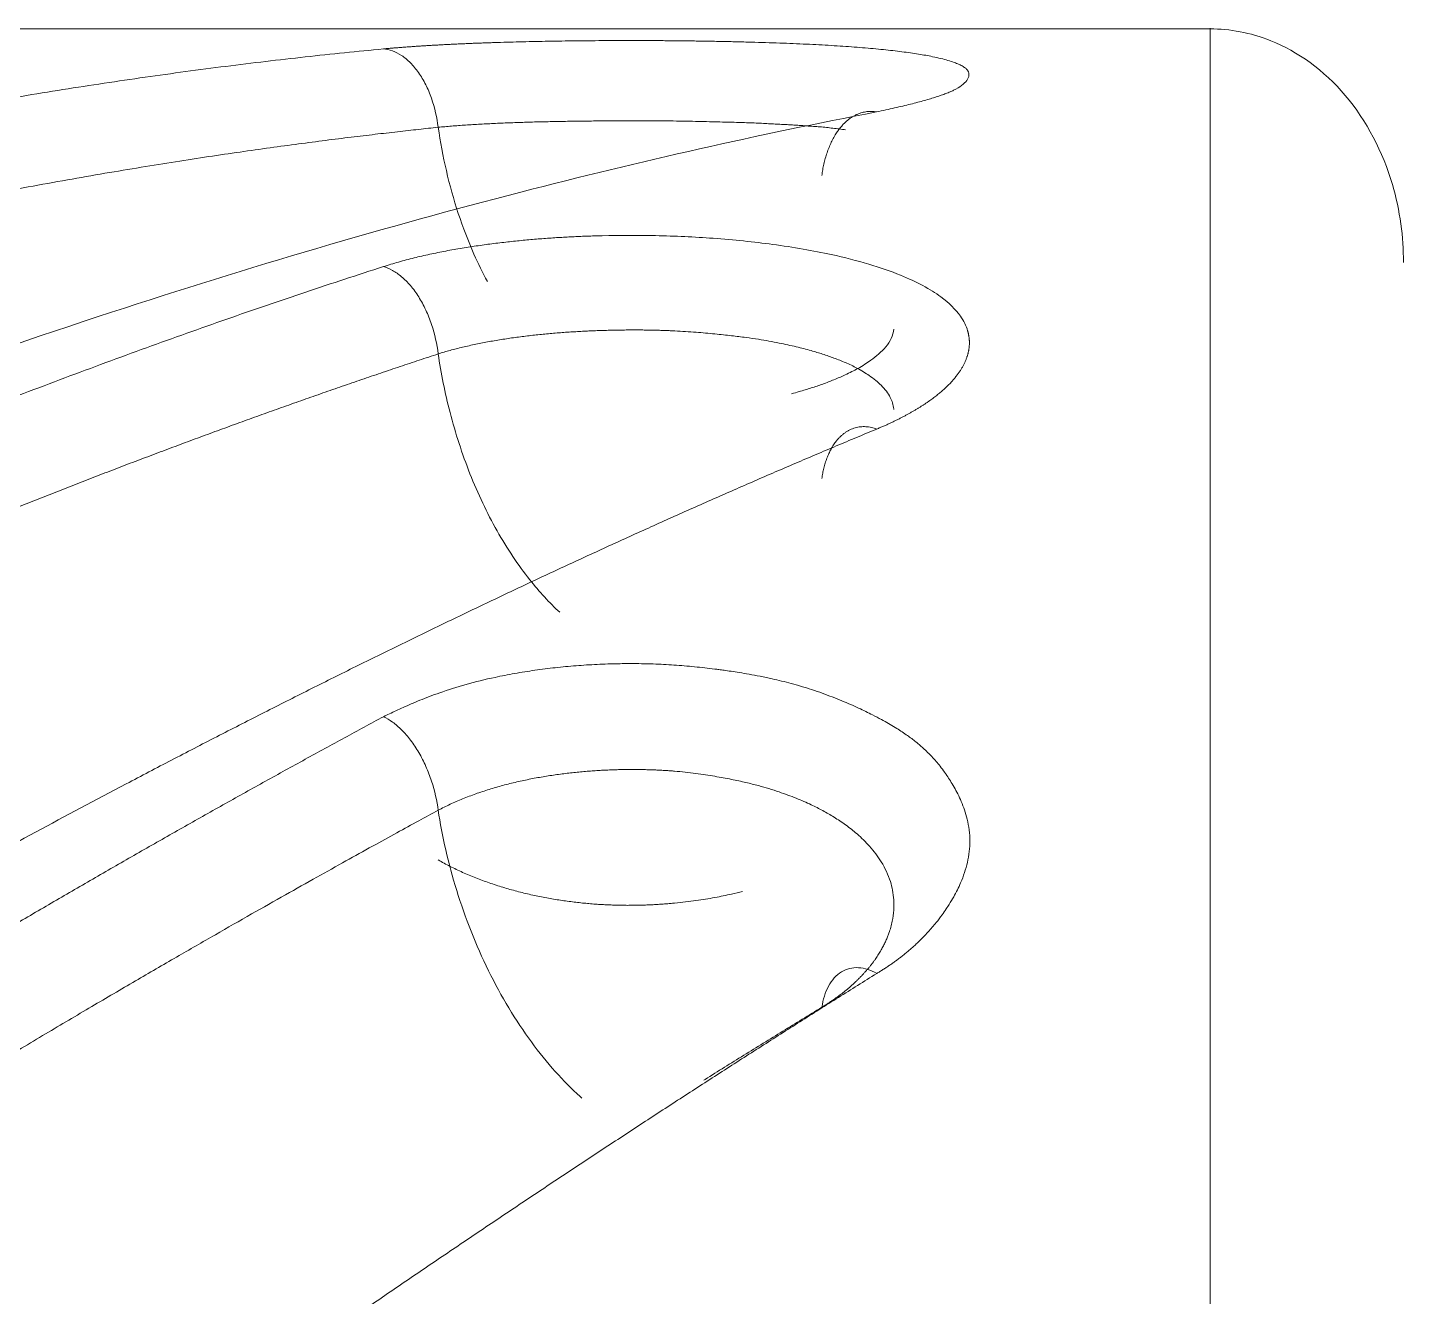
# Model space of a CAD drawing. Extents: x 6534 to 7663, y 0 to 827.
# Drawn here: x 6976.864 to 6980.731, y 654.906 to 658.473 of the extents above; entities that cross this region are included whole.
import ezdxf

# ---------------------------------------------------------------- set-up
doc = ezdxf.new("R2010")
doc.units = 0
doc.header["$LTSCALE"] = 30
doc.header["$MEASUREMENT"] = 0
doc.layers.add('1', color=7, linetype='CONTINUOUS')

msp = doc.modelspace()

# ---------------------------------------------------------------- linework, layer by layer
at = {"layer": '1', "color": 7, "linetype": 'Continuous', "lineweight": 18}
msp.add_line((6980.1879, 658.4692), (6975.1314, 658.4692), dxfattribs=at)
at = {"layer": '1', "color": 7, "linetype": 'Continuous', "lineweight": 13}
for points, weights in [([(6980.1879, 658.4692), (6980.1879, 658.4766), (6980.1879, 652.3404), (6980.1879, 642.647)], [1, 0.859501765611, 0.859501765611, 1]), ([(6979.0966, 658.0566), (6979.1128, 658.1786), (6979.173, 658.2488), (6979.2507, 658.2355)], [1.12817128832, 0.959255563912, 0.957299162021, 1.12230208265]), ([(6979.0966, 657.2049), (6979.1129, 657.3183), (6979.1731, 657.3729), (6979.2508, 657.344)], [1.12780330228, 0.959155306174, 0.957417003028, 1.12258839284])]:
    msp.add_rational_spline(points, weights, degree=3, dxfattribs=at)
at = {"layer": '1', "color": 7, "linetype": 'Continuous', "lineweight": 18}
for points, knots in [([(6980.7314, 657.8126), (6980.7314, 657.8829), (6980.7104, 658.0506), (6980.5822, 658.2996), (6980.3773, 658.4458), (6980.2427, 658.4688), (6980.1879, 658.4688)], [0, 0, 0, 0, 0.226705, 0.506675, 0.786645, 1, 1, 1, 1]), ([(6977.8642, 658.4126), (6977.8678, 658.4129), (6977.8749, 658.4135), (6977.8858, 658.4145), (6977.8968, 658.4154), (6977.908, 658.4163), (6977.9192, 658.4172), (6977.9306, 658.4181), (6977.9421, 658.4189), (6977.9538, 658.4197), (6977.9655, 658.4205), (6977.9774, 658.4213), (6977.9895, 658.422), (6978.0016, 658.4227), (6978.0139, 658.4234), (6978.0263, 658.4241), (6978.0388, 658.4248), (6978.0515, 658.4254), (6978.0643, 658.426), (6978.0772, 658.4266), (6978.0902, 658.4272), (6978.1034, 658.4277), (6978.1167, 658.4283), (6978.1301, 658.4288), (6978.1436, 658.4293), (6978.1573, 658.4298), (6978.1711, 658.4302), (6978.2034, 658.4313), (6978.2551, 658.4327), (6978.328, 658.4342), (6978.4028, 658.4353), (6978.4793, 658.4359), (6978.5449, 658.4361), (6978.5987, 658.436), (6978.6403, 658.4359), (6978.6818, 658.4355), (6978.7232, 658.4351), (6978.7646, 658.4345), (6978.8059, 658.4338), (6978.8472, 658.4329), (6978.9021, 658.4315), (6978.969, 658.4295), (6979.0448, 658.4264), (6979.1155, 658.4228), (6979.1701, 658.4192), (6979.2114, 658.416), (6979.2414, 658.4134), (6979.2698, 658.4107), (6979.2968, 658.4078), (6979.3222, 658.4047), (6979.346, 658.4015), (6979.3683, 658.3981), (6979.3891, 658.3946), (6979.4103, 658.3904), (6979.4313, 658.3857), (6979.4514, 658.3803), (6979.4685, 658.3748), (6979.4827, 658.3691), (6979.494, 658.3632), (6979.5023, 658.3571), (6979.5075, 658.3509), (6979.5101, 658.3446), (6979.5104, 658.338), (6979.5085, 658.3311), (6979.503, 658.3217), (6979.4916, 658.3102), (6979.4737, 658.2993), (6979.457, 658.2918), (6979.4455, 658.2871), (6979.4325, 658.2824), (6979.4181, 658.2776), (6979.4022, 658.2726), (6979.3849, 658.2676), (6979.3662, 658.2625), (6979.3459, 658.2573), (6979.3243, 658.252), (6979.3012, 658.2466), (6979.2767, 658.2411), (6979.2594, 658.2374), (6979.2507, 658.2356)], [0, 0, 0, 0, 0.005182, 0.010331, 0.015448, 0.020534, 0.025591, 0.030619, 0.035619, 0.040594, 0.045543, 0.050469, 0.055373, 0.060256, 0.065119, 0.069964, 0.074792, 0.079605, 0.084403, 0.089188, 0.093962, 0.098726, 0.103482, 0.10823, 0.112972, 0.117711, 0.122446, 0.127181, 0.150623, 0.173765, 0.196814, 0.219978, 0.243464, 0.25596, 0.268473, 0.281044, 0.293712, 0.306515, 0.319491, 0.332676, 0.346104, 0.373245, 0.400182, 0.427181, 0.454505, 0.468625, 0.482701, 0.496758, 0.51082, 0.524908, 0.539048, 0.553261, 0.567571, 0.582, 0.601025, 0.619785, 0.638318, 0.656663, 0.674863, 0.692958, 0.710993, 0.728543, 0.746471, 0.764803, 0.783563, 0.819395, 0.85207, 0.86311, 0.874343, 0.885784, 0.897445, 0.909338, 0.921476, 0.93387, 0.946528, 0.959462, 0.972679, 0.986189, 1, 1, 1, 1]), ([(6957.2102, 645.0143), (6957.227, 645.0345), (6957.2606, 645.0749), (6957.3111, 645.1355), (6957.3618, 645.1961), (6957.4126, 645.2567), (6957.4636, 645.3173), (6957.5148, 645.378), (6957.5662, 645.4386), (6957.6177, 645.4993), (6957.6694, 645.5599), (6957.7213, 645.6206), (6957.7733, 645.6813), (6957.8256, 645.742), (6957.8779, 645.8027), (6957.9305, 645.8634), (6957.9832, 645.9241), (6958.0361, 645.9848), (6958.0891, 646.0455), (6958.1424, 646.1062), (6958.1957, 646.1669), (6958.2493, 646.2276), (6958.303, 646.2883), (6958.3569, 646.349), (6958.411, 646.4097), (6958.4652, 646.4704), (6958.5196, 646.5311), (6958.5742, 646.5918), (6958.6289, 646.6524), (6958.6839, 646.7131), (6958.7389, 646.7738), (6958.7942, 646.8344), (6958.8496, 646.895), (6958.9052, 646.9557), (6958.9609, 647.0163), (6959.0169, 647.0768), (6959.0729, 647.1374), (6959.1292, 647.198), (6959.1856, 647.2585), (6959.2422, 647.319), (6959.299, 647.3795), (6959.3559, 647.44), (6959.413, 647.5004), (6959.4703, 647.5609), (6959.5278, 647.6213), (6959.5854, 647.6817), (6959.6432, 647.742), (6959.8796, 647.9881), (6960.3053, 648.4229), (6960.9329, 649.0418), (6961.5913, 649.668), (6962.24, 650.2619), (6962.881, 650.8276), (6963.5166, 651.369), (6964.1909, 651.922), (6964.8266, 652.4224), (6965.4421, 652.8887), (6966.0556, 653.3373), (6966.7636, 653.8338), (6967.4157, 654.2684), (6967.9692, 654.6215), (6968.3816, 654.8766), (6968.7613, 655.1045), (6969.1081, 655.3069), (6969.4222, 655.4853), (6969.7035, 655.6412), (6969.9521, 655.7759), (6970.2454, 655.9317), (6970.5899, 656.1098), (6970.9918, 656.3097), (6971.3799, 656.4956), (6971.7544, 656.668), (6972.1152, 656.8276), (6972.4623, 656.975), (6972.9195, 657.1615), (6973.4808, 657.3759), (6974.1392, 657.6041), (6974.7673, 657.7997), (6975.2172, 657.9242), (6975.5004, 657.9966), (6975.6274, 658.0281), (6975.7536, 658.0584), (6975.8787, 658.0875), (6976.003, 658.1155), (6976.1263, 658.1423), (6976.2487, 658.1679), (6976.3701, 658.1924), (6976.4906, 658.2158), (6976.6102, 658.238), (6976.7289, 658.2592), (6976.8466, 658.2793), (6976.9634, 658.2983), (6977.0792, 658.3162), (6977.1941, 658.333), (6977.3081, 658.3489), (6977.4212, 658.3637), (6977.5333, 658.3774), (6977.6445, 658.3902), (6977.7548, 658.402), (6977.8278, 658.409), (6977.8642, 658.4126)], [0, 0, 0, 0, 0.002611, 0.005228, 0.007851, 0.01048, 0.013114, 0.015754, 0.018399, 0.02105, 0.023707, 0.02637, 0.029038, 0.031712, 0.034392, 0.037077, 0.039768, 0.042465, 0.045168, 0.047876, 0.05059, 0.05331, 0.056035, 0.058766, 0.061503, 0.064246, 0.066994, 0.069748, 0.072508, 0.075274, 0.078045, 0.080822, 0.083605, 0.086393, 0.089188, 0.091988, 0.094793, 0.097605, 0.100422, 0.103245, 0.106074, 0.108909, 0.111749, 0.114595, 0.117447, 0.120304, 0.123168, 0.126037, 0.155424, 0.186086, 0.218025, 0.251243, 0.279842, 0.310155, 0.342184, 0.375928, 0.400422, 0.429321, 0.462624, 0.500332, 0.521247, 0.540629, 0.558475, 0.574787, 0.589565, 0.602808, 0.614516, 0.62469, 0.644313, 0.663326, 0.68173, 0.699523, 0.716706, 0.733279, 0.749242, 0.782364, 0.814238, 0.844865, 0.874245, 0.88057, 0.886861, 0.893119, 0.899343, 0.905533, 0.91169, 0.917812, 0.923901, 0.929957, 0.935978, 0.941966, 0.947921, 0.953841, 0.959728, 0.965582, 0.971402, 0.977189, 0.982942, 0.988661, 0.994347, 1, 1, 1, 1]), ([(6979.2507, 658.2355), (6978.9202, 658.1723), (6978.2098, 658.0118), (6977.063, 657.6744), (6975.7649, 657.202), (6974.304, 656.5659), (6972.6529, 655.7239), (6970.7992, 654.6321), (6968.8178, 653.2968), (6966.8535, 651.8018), (6965.0462, 650.2759), (6963.4382, 648.7938), (6962.0111, 647.3743), (6960.7382, 646.0181), (6959.6155, 644.7436), (6958.9211, 643.909), (6958.6001, 643.5121)], [0, 0, 0, 0, 0.050726, 0.108024, 0.171323, 0.241594, 0.319907, 0.408153, 0.505311, 0.600582, 0.686578, 0.76283, 0.831712, 0.894071, 0.950513, 1, 1, 1, 1]), ([(6960.3113, 645.0506), (6960.3306, 645.0717), (6960.3692, 645.114), (6960.4273, 645.1775), (6960.4856, 645.241), (6960.5442, 645.3047), (6960.6031, 645.3685), (6960.6622, 645.4324), (6960.7216, 645.4965), (6960.7812, 645.5606), (6960.8412, 645.6249), (6960.9014, 645.6893), (6960.9618, 645.7538), (6961.0226, 645.8184), (6961.0835, 645.8832), (6961.1448, 645.948), (6961.2063, 646.013), (6961.2681, 646.078), (6961.3302, 646.1432), (6961.3925, 646.2085), (6961.4551, 646.2739), (6961.5179, 646.3393), (6961.5811, 646.4049), (6961.6445, 646.4706), (6961.7081, 646.5363), (6961.772, 646.6022), (6961.8362, 646.6681), (6961.9007, 646.7342), (6961.9654, 646.8003), (6962.0304, 646.8665), (6962.0956, 646.9328), (6962.1611, 646.9991), (6962.2269, 647.0656), (6962.293, 647.1321), (6962.3593, 647.1987), (6962.4258, 647.2654), (6962.64, 647.4792), (6963.0114, 647.8454), (6963.5506, 648.365), (6964.1187, 648.8996), (6964.6621, 649.3979), (6965.1917, 649.8721), (6965.7184, 650.3335), (6966.3076, 650.8369), (6966.8242, 651.2658), (6967.3397, 651.684), (6967.89, 652.121), (6968.5324, 652.6144), (6969.3804, 653.2433), (6970.3187, 653.9064), (6971.2567, 654.5269), (6971.9819, 654.9828), (6972.5453, 655.3234), (6973.0831, 655.6357), (6973.6236, 655.9371), (6974.1684, 656.2276), (6974.719, 656.5069), (6975.2494, 656.7621), (6975.6367, 656.9384), (6975.8887, 657.049), (6976.0125, 657.1025), (6976.1353, 657.1548), (6976.2571, 657.2059), (6976.378, 657.2558), (6976.498, 657.3045), (6976.617, 657.352), (6976.7351, 657.3984), (6976.8523, 657.4437), (6976.9685, 657.4878), (6977.0837, 657.5307), (6977.198, 657.5726), (6977.3114, 657.6133), (6977.4238, 657.653), (6977.5353, 657.6915), (6977.6459, 657.729), (6977.7555, 657.7654), (6977.8281, 657.789), (6977.8643, 657.8007)], [0, 0, 0, 0, 0.003359, 0.00673, 0.010115, 0.013512, 0.016923, 0.020346, 0.023782, 0.027231, 0.030693, 0.034168, 0.037656, 0.041157, 0.044671, 0.048198, 0.051737, 0.05529, 0.058855, 0.062434, 0.066025, 0.069629, 0.073247, 0.076877, 0.08052, 0.084176, 0.087845, 0.091527, 0.095222, 0.09893, 0.102651, 0.106385, 0.110131, 0.113891, 0.117664, 0.121449, 0.125248, 0.154167, 0.184613, 0.216584, 0.250083, 0.276062, 0.305485, 0.338354, 0.374667, 0.391851, 0.424475, 0.466587, 0.499187, 0.566263, 0.623789, 0.656991, 0.688869, 0.719424, 0.748658, 0.781432, 0.813246, 0.844099, 0.873993, 0.881338, 0.888642, 0.895906, 0.903129, 0.910311, 0.917453, 0.924554, 0.931615, 0.938635, 0.945615, 0.952555, 0.959454, 0.966312, 0.97313, 0.979908, 0.986646, 0.993343, 1, 1, 1, 1]), ([(6979.299, 657.6244), (6979.2982, 657.6159), (6979.2934, 657.5994), (6979.2782, 657.5759), (6979.2583, 657.5556), (6979.2327, 657.5356), (6979.2015, 657.5157), (6979.1658, 657.4976), (6979.1321, 657.4829), (6979.1, 657.4706), (6979.0673, 657.4594), (6979.0378, 657.4505), (6979.0189, 657.4453), (6979.0118, 657.4434)], [0, 0, 0, 0, 0.137466, 0.259757, 0.366496, 0.458106, 0.579592, 0.680311, 0.758407, 0.828899, 0.895677, 0.961568, 1, 1, 1, 1]), ([(6979.2508, 657.344), (6979.254, 657.3453), (6979.2605, 657.348), (6979.27, 657.3522), (6979.2794, 657.3563), (6979.2885, 657.3605), (6979.2973, 657.3647), (6979.306, 657.3689), (6979.3145, 657.3731), (6979.3227, 657.3773), (6979.3307, 657.3815), (6979.3386, 657.3858), (6979.3462, 657.39), (6979.3536, 657.3942), (6979.3608, 657.3985), (6979.3678, 657.4027), (6979.3746, 657.407), (6979.3812, 657.4112), (6979.3876, 657.4154), (6979.3938, 657.4197), (6979.3998, 657.4239), (6979.4057, 657.4281), (6979.4113, 657.4323), (6979.4168, 657.4365), (6979.422, 657.4407), (6979.4271, 657.4448), (6979.432, 657.449), (6979.4368, 657.4531), (6979.4413, 657.4572), (6979.4457, 657.4613), (6979.4499, 657.4654), (6979.454, 657.4694), (6979.4579, 657.4734), (6979.4616, 657.4774), (6979.4652, 657.4814), (6979.4686, 657.4854), (6979.4718, 657.4893), (6979.4749, 657.4932), (6979.4779, 657.4971), (6979.4807, 657.501), (6979.4834, 657.5048), (6979.4859, 657.5086), (6979.4883, 657.5124), (6979.4905, 657.5161), (6979.4926, 657.5198), (6979.4946, 657.5235), (6979.4965, 657.5271), (6979.4982, 657.5307), (6979.4999, 657.5343), (6979.5014, 657.5379), (6979.5027, 657.5414), (6979.504, 657.5449), (6979.5052, 657.5483), (6979.5062, 657.5517), (6979.5072, 657.5551), (6979.508, 657.5584), (6979.5087, 657.5618), (6979.5094, 657.565), (6979.5099, 657.5683), (6979.5103, 657.5705), (6979.5104, 657.5717), (6979.5104, 657.5718)], [0, 0, 0, 0, 0.019994, 0.03992, 0.059776, 0.07956, 0.09927, 0.118903, 0.138459, 0.157934, 0.177326, 0.196635, 0.215858, 0.234993, 0.254039, 0.272994, 0.291857, 0.310627, 0.329302, 0.347881, 0.366363, 0.384746, 0.403029, 0.421211, 0.43929, 0.457265, 0.475135, 0.492898, 0.510554, 0.528102, 0.54554, 0.562867, 0.580081, 0.597183, 0.61417, 0.631042, 0.647797, 0.664434, 0.680952, 0.697349, 0.713626, 0.72978, 0.74581, 0.761716, 0.777498, 0.793152, 0.80868, 0.82408, 0.839352, 0.854494, 0.869506, 0.884387, 0.899137, 0.913754, 0.928239, 0.942591, 0.956808, 0.970892, 0.98484, 0.998653, 1, 1, 1, 1]), ([(6979.2508, 657.344), (6979.2319, 657.3361), (6979.1941, 657.3204), (6979.1373, 657.2965), (6979.0803, 657.2724), (6979.0231, 657.248), (6978.9656, 657.2233), (6978.9079, 657.1983), (6978.85, 657.173), (6978.7919, 657.1474), (6978.7336, 657.1216), (6978.6751, 657.0955), (6978.6163, 657.0691), (6978.5573, 657.0423), (6978.4982, 657.0154), (6978.4388, 656.9881), (6978.3791, 656.9605), (6978.3193, 656.9326), (6978.2592, 656.9045), (6978.199, 656.876), (6978.1385, 656.8473), (6978.0778, 656.8182), (6978.0169, 656.7889), (6977.9557, 656.7593), (6977.8944, 656.7293), (6977.8328, 656.6991), (6977.771, 656.6686), (6977.709, 656.6378), (6977.6468, 656.6066), (6977.5844, 656.5752), (6977.5217, 656.5435), (6977.4589, 656.5114), (6977.3958, 656.4791), (6977.3325, 656.4464), (6977.269, 656.4135), (6977.2053, 656.3802), (6976.9931, 656.2688), (6976.6253, 656.0707), (6976.0932, 655.7715), (6975.5401, 655.4471), (6974.9925, 655.1127), (6974.4492, 654.7687), (6973.9092, 654.4152), (6973.3441, 654.0331), (6972.6135, 653.5227), (6971.6729, 652.837), (6970.7358, 652.1153), (6969.9097, 651.4532), (6969.322, 650.9688), (6968.7653, 650.4982), (6968.3024, 650.099), (6967.8646, 649.7146), (6967.4592, 649.3525), (6967.0752, 649.0041), (6966.7128, 648.6704), (6966.3718, 648.3522), (6965.9523, 647.9555), (6965.4565, 647.4784), (6964.8873, 646.9182), (6964.3461, 646.3742), (6963.9493, 645.9672), (6963.687, 645.6949), (6963.5502, 645.552), (6963.4145, 645.4096), (6963.28, 645.2677), (6963.1466, 645.1263), (6963.0145, 644.9855), (6962.8835, 644.8452), (6962.7537, 644.7054), (6962.625, 644.5663), (6962.4976, 644.4277), (6962.3713, 644.2898), (6962.2462, 644.1524), (6962.1223, 644.0158), (6961.9996, 643.8797), (6961.878, 643.7443), (6961.7577, 643.6096), (6961.6779, 643.5199), (6961.6382, 643.4752)], [0, 0, 0, 0, 0.003456, 0.006921, 0.010395, 0.013877, 0.017368, 0.020868, 0.024377, 0.027894, 0.03142, 0.034954, 0.038498, 0.04205, 0.045611, 0.04918, 0.052758, 0.056345, 0.059941, 0.063545, 0.067158, 0.07078, 0.074411, 0.078051, 0.081699, 0.085356, 0.089021, 0.092696, 0.096379, 0.100071, 0.103772, 0.107481, 0.1112, 0.114927, 0.118663, 0.122407, 0.126161, 0.156024, 0.186882, 0.218738, 0.251591, 0.280909, 0.311503, 0.343374, 0.376523, 0.434644, 0.501141, 0.532991, 0.572284, 0.598957, 0.625631, 0.64932, 0.671835, 0.693176, 0.713343, 0.732337, 0.750157, 0.783545, 0.815462, 0.84591, 0.874888, 0.882707, 0.890469, 0.898173, 0.90582, 0.913409, 0.920941, 0.928415, 0.935832, 0.943192, 0.950493, 0.957738, 0.964925, 0.972055, 0.979127, 0.986142, 0.9931, 1, 1, 1, 1]), ([(6979.2509, 655.8138), (6979.2538, 655.8155), (6979.2597, 655.8191), (6979.2686, 655.8246), (6979.2774, 655.8303), (6979.2864, 655.8362), (6979.2953, 655.8424), (6979.3043, 655.8488), (6979.3133, 655.8555), (6979.3223, 655.8624), (6979.3313, 655.8695), (6979.3402, 655.8769), (6979.349, 655.8846), (6979.3578, 655.8925), (6979.374, 655.9076), (6979.3948, 655.9289), (6979.417, 655.9549), (6979.4335, 655.9765), (6979.4453, 655.9936), (6979.4562, 656.0106), (6979.471, 656.0349), (6979.4905, 656.0743), (6979.5046, 656.1168), (6979.5115, 656.1562), (6979.5132, 656.1866), (6979.5113, 656.2171), (6979.5059, 656.2461), (6979.4981, 656.2728), (6979.4891, 656.2964), (6979.4792, 656.3179), (6979.4688, 656.3372), (6979.4584, 656.3545), (6979.4494, 656.3681), (6979.4399, 656.3819), (6979.4266, 656.3997), (6979.4069, 656.4226), (6979.3831, 656.4461), (6979.359, 656.4666), (6979.3328, 656.486), (6979.3018, 656.5063), (6979.2699, 656.5246), (6979.2352, 656.5427), (6979.1986, 656.5605), (6979.1518, 656.581), (6979.1074, 656.5982), (6979.0688, 656.6115), (6979.0396, 656.6206), (6979.0114, 656.6286), (6978.9842, 656.6356), (6978.9549, 656.6424), (6978.9244, 656.6488), (6978.8934, 656.6546), (6978.8661, 656.6592), (6978.8428, 656.6628), (6978.8235, 656.6656), (6978.8083, 656.6677), (6978.7901, 656.67), (6978.7675, 656.6728), (6978.7388, 656.6758), (6978.71, 656.6784), (6978.681, 656.6806), (6978.6519, 656.6823), (6978.6282, 656.6835), (6978.6051, 656.6842), (6978.5779, 656.6847), (6978.5397, 656.6847), (6978.5004, 656.6839), (6978.4552, 656.6821), (6978.4056, 656.679), (6978.3472, 656.6735), (6978.2896, 656.6662), (6978.2331, 656.6571), (6978.1677, 656.6443), (6978.0962, 656.6268), (6978.036, 656.6077), (6977.9939, 656.5922), (6977.9671, 656.5817), (6977.9427, 656.5715), (6977.9204, 656.5617), (6977.9001, 656.5525), (6977.8818, 656.5438), (6977.8704, 656.5382), (6977.8649, 656.5355)], [0, 0, 0, 0, 0.004185, 0.008495, 0.012931, 0.017495, 0.022186, 0.027004, 0.031951, 0.037027, 0.042232, 0.047567, 0.053031, 0.058625, 0.064349, 0.085121, 0.102864, 0.117507, 0.129001, 0.137309, 0.151569, 0.177579, 0.215534, 0.235371, 0.255473, 0.275808, 0.296337, 0.313906, 0.330137, 0.345039, 0.358623, 0.370903, 0.381893, 0.387818, 0.400762, 0.420641, 0.438879, 0.454611, 0.469172, 0.486244, 0.505986, 0.517958, 0.536187, 0.556651, 0.579279, 0.591001, 0.60202, 0.612349, 0.622002, 0.630988, 0.642668, 0.652931, 0.661805, 0.669309, 0.675461, 0.680272, 0.683752, 0.692687, 0.701592, 0.710471, 0.719328, 0.728167, 0.736991, 0.740906, 0.74909, 0.761541, 0.775295, 0.784589, 0.802509, 0.820516, 0.838638, 0.856903, 0.875334, 0.903994, 0.932001, 0.943767, 0.954869, 0.965297, 0.975035, 0.984072, 0.992397, 1, 1, 1, 1]), ([(6978.8733, 656.0445), (6978.8633, 656.0418), (6978.838, 656.0355), (6978.7947, 656.0264), (6978.7414, 656.0178), (6978.699, 656.0129), (6978.6702, 656.0103), (6978.6572, 656.0092), (6978.6437, 656.0083), (6978.6299, 656.0074), (6978.6156, 656.0066), (6978.6009, 656.006), (6978.5857, 656.0056), (6978.5702, 656.0053), (6978.5543, 656.0051), (6978.538, 656.0052), (6978.5213, 656.0055), (6978.5043, 656.0061), (6978.4869, 656.0068), (6978.4692, 656.0079), (6978.4511, 656.0092), (6978.4328, 656.0108), (6978.4142, 656.0126), (6978.3954, 656.0148), (6978.3764, 656.0174), (6978.3571, 656.0202), (6978.3377, 656.0234), (6978.3182, 656.0269), (6978.2985, 656.0308), (6978.2788, 656.0351), (6978.2591, 656.0397), (6978.2394, 656.0447), (6978.2198, 656.05), (6978.2002, 656.0558), (6978.1808, 656.0619), (6978.1615, 656.0684), (6978.1424, 656.0752), (6978.1236, 656.0824), (6978.1051, 656.09), (6978.0869, 656.0979), (6978.0691, 656.1061), (6978.0517, 656.1147), (6978.0347, 656.1235), (6978.0238, 656.1296), (6978.0184, 656.1327)], [0, 0, 0, 0, 0.036101, 0.089603, 0.148586, 0.21312, 0.226509, 0.240296, 0.254482, 0.269068, 0.284056, 0.299445, 0.315237, 0.331432, 0.348032, 0.365036, 0.382445, 0.400261, 0.418483, 0.437111, 0.456145, 0.475587, 0.495435, 0.51569, 0.536351, 0.557416, 0.578883, 0.60075, 0.623012, 0.645668, 0.668715, 0.692148, 0.715959, 0.74014, 0.764683, 0.789581, 0.814824, 0.840401, 0.866295, 0.892491, 0.918976, 0.945734, 0.97275, 1, 1, 1, 1]), ([(6979.0966, 655.7185), (6979.0997, 655.7204), (6979.1059, 655.7242), (6979.1148, 655.73), (6979.1236, 655.7358), (6979.1321, 655.7417), (6979.1404, 655.7477), (6979.1485, 655.7537), (6979.1564, 655.7598), (6979.164, 655.7659), (6979.1714, 655.772), (6979.1785, 655.7782), (6979.1854, 655.7844), (6979.1921, 655.7906), (6979.1985, 655.7969), (6979.2048, 655.8031), (6979.2107, 655.8094), (6979.2165, 655.8156), (6979.222, 655.8218), (6979.2273, 655.828), (6979.2323, 655.8342), (6979.2372, 655.8404), (6979.2418, 655.8466), (6979.2462, 655.8527), (6979.2504, 655.8587), (6979.2543, 655.8648), (6979.2581, 655.8707), (6979.2617, 655.8767), (6979.265, 655.8825), (6979.2682, 655.8883), (6979.2712, 655.8941), (6979.274, 655.8998), (6979.2766, 655.9054), (6979.279, 655.9109), (6979.2813, 655.9164), (6979.2834, 655.9217), (6979.2887, 655.9363), (6979.2953, 655.9596), (6979.2994, 655.9898), (6979.2995, 656.0089), (6979.299, 656.0176)], [0, 0, 0, 0, 0.022102, 0.044185, 0.066238, 0.088253, 0.110221, 0.132134, 0.153985, 0.175765, 0.197467, 0.219084, 0.240605, 0.262023, 0.283326, 0.304507, 0.325559, 0.346472, 0.367239, 0.387853, 0.408309, 0.428597, 0.44871, 0.468641, 0.488382, 0.507926, 0.527268, 0.546399, 0.565316, 0.584012, 0.602481, 0.62072, 0.638723, 0.656485, 0.674002, 0.691268, 0.708279, 0.814838, 0.915517, 1, 1, 1, 1]), ([(6979.2509, 655.8138), (6979.233, 655.8026), (6979.1972, 655.7802), (6979.1434, 655.7464), (6979.0894, 655.7123), (6979.0351, 655.6779), (6978.9807, 655.6433), (6978.926, 655.6084), (6978.8711, 655.5732), (6978.816, 655.5378), (6978.7607, 655.5021), (6978.7052, 655.4661), (6978.6495, 655.4299), (6978.5935, 655.3934), (6978.5373, 655.3566), (6978.481, 655.3195), (6978.4244, 655.2822), (6978.3676, 655.2446), (6978.3105, 655.2067), (6978.2533, 655.1685), (6978.1959, 655.1301), (6978.1382, 655.0913), (6978.0803, 655.0523), (6978.0222, 655.013), (6977.9639, 654.9735), (6977.9054, 654.9336), (6977.8467, 654.8935), (6977.7877, 654.8531), (6977.7286, 654.8124), (6977.6692, 654.7714), (6977.6096, 654.7301), (6977.5498, 654.6886), (6977.4898, 654.6468), (6977.4296, 654.6046), (6977.3691, 654.5622), (6977.3085, 654.5195), (6977.2476, 654.4765), (6977.1865, 654.4332), (6977.1252, 654.3897), (6977.0637, 654.3458), (6977.002, 654.3016), (6976.94, 654.2572), (6976.8779, 654.2125), (6976.8155, 654.1674), (6976.7529, 654.1221), (6976.6901, 654.0765), (6976.6271, 654.0306), (6976.5639, 653.9843), (6976.5005, 653.9378), (6976.4368, 653.891), (6976.373, 653.8439), (6976.3089, 653.7965), (6976.2446, 653.7488), (6976.1801, 653.7008), (6976.1154, 653.6525), (6976.0504, 653.6039), (6975.9853, 653.555), (6975.9199, 653.5058), (6975.8544, 653.4563), (6975.5452, 653.2222), (6974.9703, 652.779), (6974.1052, 652.0892), (6973.1756, 651.3225), (6972.397, 650.6584), (6971.7823, 650.1223), (6971.3433, 649.7342), (6970.8731, 649.3126), (6970.4295, 648.9087), (6969.9399, 648.4577), (6969.332, 647.8894), (6968.7005, 647.2862), (6968.1395, 646.7407), (6967.7425, 646.3503), (6967.3781, 645.9881), (6967.0462, 645.6552), (6966.7851, 645.3911), (6966.5846, 645.1869), (6966.4343, 645.0333), (6966.2863, 644.8813), (6966.1404, 644.731), (6965.9966, 644.5822), (6965.855, 644.4352), (6965.7156, 644.2899), (6965.5783, 644.1463), (6965.4432, 644.0044), (6965.3102, 643.8643), (6965.1794, 643.726), (6965.0507, 643.5895), (6964.9657, 643.499), (6964.9235, 643.454)], [0, 0, 0, 0, 0.004024, 0.008059, 0.012106, 0.016163, 0.020232, 0.024312, 0.028402, 0.032504, 0.036618, 0.040742, 0.044877, 0.049024, 0.053182, 0.057351, 0.061531, 0.065722, 0.069924, 0.074138, 0.078363, 0.082599, 0.086846, 0.091104, 0.095374, 0.099654, 0.103946, 0.108249, 0.112564, 0.116889, 0.121226, 0.125574, 0.129933, 0.134303, 0.138685, 0.143077, 0.147481, 0.151896, 0.156323, 0.160761, 0.165209, 0.16967, 0.174141, 0.178624, 0.183117, 0.187623, 0.192139, 0.196667, 0.201205, 0.205756, 0.210317, 0.21489, 0.219474, 0.224069, 0.228675, 0.233293, 0.237922, 0.242562, 0.247214, 0.251877, 0.308307, 0.368772, 0.433275, 0.501819, 0.52984, 0.559946, 0.592134, 0.626407, 0.650945, 0.692439, 0.750889, 0.78021, 0.807321, 0.832223, 0.854915, 0.875398, 0.885836, 0.896131, 0.906285, 0.916296, 0.926165, 0.935892, 0.945477, 0.95492, 0.96422, 0.973378, 0.982394, 0.991268, 1, 1, 1, 1]), ([(6978.7652, 655.5139), (6978.7663, 655.5146), (6978.8037, 655.538), (6978.8776, 655.584), (6978.987, 655.6516), (6979.0599, 655.6962), (6979.0965, 655.7186)], [0, 0, 0, 0, 0.009428, 0.337605, 0.667793, 1, 1, 1, 1])]:
    msp.add_open_spline(points, degree=3, knots=knots, dxfattribs=at)
at = {"layer": '1', "color": 7, "linetype": 'Continuous', "lineweight": 13}
for points, knots in [([(6978.0182, 658.1923), (6978.0148, 658.2194), (6978.0086, 658.2474), (6977.9947, 658.2871), (6977.9893, 658.2999), (6977.9772, 658.3241), (6977.9705, 658.3355), (6977.9561, 658.3562), (6977.9484, 658.3655), (6977.9322, 658.3816), (6977.9238, 658.3885), (6977.9068, 658.3997), (6977.8981, 658.404), (6977.881, 658.4101), (6977.8725, 658.4119), (6977.8642, 658.4126)], [0, 0, 0, 0, 0.25, 0.25, 0.375, 0.375, 0.5, 0.5, 0.625, 0.625, 0.75, 0.75, 0.875, 0.875, 1, 1, 1, 1]), ([(6978.0182, 658.1923), (6977.9999, 658.1903), (6977.9619, 658.1863), (6977.9028, 658.1797), (6977.8395, 658.1724), (6977.7721, 658.1643), (6977.7005, 658.1553), (6977.6246, 658.1454), (6977.5446, 658.1346), (6977.4603, 658.1226), (6977.3718, 658.1096), (6977.279, 658.0953), (6977.1819, 658.0797), (6977.0804, 658.0628), (6976.9747, 658.0444), (6976.8646, 658.0245), (6976.7501, 658.003), (6976.6312, 657.9797), (6976.5079, 657.9547), (6976.3801, 657.9277), (6976.2479, 657.8987), (6976.1112, 657.8676), (6975.9701, 657.8342), (6975.8243, 657.7986), (6975.6741, 657.7605), (6975.2651, 657.6531), (6974.6585, 657.4751), (6973.916, 657.2232), (6973.3654, 657.018), (6972.8004, 656.7943), (6972.1594, 656.5223), (6971.38, 656.162), (6970.6129, 655.7794), (6969.8589, 655.3767), (6969.1186, 654.956), (6968.3928, 654.5194), (6967.4729, 653.9365), (6966.3537, 653.1765), (6965.3768, 652.4541), (6964.7052, 651.9327), (6964.2975, 651.6096), (6963.7729, 651.1824), (6963.1323, 650.6429), (6962.419, 650.0179), (6961.6948, 649.3561), (6961.0198, 648.7142), (6960.4118, 648.1149), (6959.9916, 647.687), (6959.7353, 647.4211), (6959.6206, 647.3013), (6959.506, 647.1809), (6959.3917, 647.0599), (6959.2775, 646.9382), (6959.1634, 646.816), (6959.0496, 646.6931), (6958.9359, 646.5696), (6958.8224, 646.4455), (6958.7091, 646.3208), (6958.596, 646.1954), (6958.4831, 646.0694), (6958.3704, 645.9428), (6958.2578, 645.8156), (6958.1455, 645.6878), (6958.0334, 645.5593), (6957.9215, 645.4302), (6957.8097, 645.3005), (6957.6982, 645.1702), (6957.587, 645.0392), (6957.4759, 644.9077), (6957.4021, 644.8195), (6957.3651, 644.7754)], [0, 0, 0, 0, 0.002842, 0.005894, 0.009156, 0.012628, 0.01631, 0.020202, 0.024303, 0.028613, 0.033133, 0.037862, 0.0428, 0.047948, 0.053304, 0.05887, 0.064644, 0.070628, 0.07682, 0.083221, 0.08983, 0.096648, 0.103675, 0.11091, 0.118354, 0.126006, 0.171549, 0.207585, 0.234131, 0.251196, 0.288995, 0.326046, 0.362357, 0.397935, 0.432783, 0.466906, 0.500307, 0.562445, 0.624695, 0.638414, 0.657717, 0.682618, 0.713133, 0.749289, 0.78508, 0.817854, 0.847598, 0.874301, 0.87999, 0.88568, 0.891373, 0.897068, 0.902766, 0.908465, 0.914166, 0.91987, 0.925576, 0.931285, 0.936996, 0.942709, 0.948426, 0.954144, 0.959866, 0.96559, 0.971318, 0.977048, 0.982781, 0.988517, 0.994257, 1, 1, 1, 1]), ([(6979.1632, 658.1852), (6979.1576, 658.1859), (6979.146, 658.1875), (6979.1281, 658.1897), (6979.1098, 658.1918), (6979.0916, 658.1936), (6979.0728, 658.195), (6979.0555, 658.196), (6979.0396, 658.1972), (6979.0255, 658.1981), (6979.0107, 658.199), (6978.9951, 658.1999), (6978.9786, 658.2008), (6978.9609, 658.2017), (6978.9422, 658.2027), (6978.9221, 658.2038), (6978.8938, 658.205), (6978.8547, 658.2061), (6978.8016, 658.2075), (6978.7394, 658.209), (6978.6891, 658.21), (6978.6548, 658.2103), (6978.6395, 658.2104), (6978.6237, 658.2105), (6978.6073, 658.2105), (6978.5905, 658.2105), (6978.5731, 658.2105), (6978.5553, 658.2105), (6978.537, 658.2105), (6978.5182, 658.2104), (6978.499, 658.2103), (6978.4793, 658.2102), (6978.4593, 658.21), (6978.4389, 658.2098), (6978.4182, 658.2096), (6978.3971, 658.2093), (6978.3758, 658.209), (6978.3543, 658.2086), (6978.3325, 658.2082), (6978.3107, 658.2077), (6978.2887, 658.2072), (6978.2667, 658.2065), (6978.2447, 658.2058), (6978.2227, 658.205), (6978.2009, 658.2042), (6978.1792, 658.2032), (6978.1577, 658.2022), (6978.1365, 658.2011), (6978.1157, 658.1998), (6978.0952, 658.1985), (6978.0752, 658.1971), (6978.0557, 658.1956), (6978.0366, 658.194), (6978.0245, 658.1929), (6978.0185, 658.1923)], [0, 0, 0, 0, 0.024191, 0.048261, 0.070828, 0.092339, 0.1133, 0.134646, 0.148944, 0.163431, 0.178224, 0.19346, 0.209242, 0.225648, 0.242741, 0.26057, 0.279169, 0.316439, 0.359055, 0.407171, 0.460884, 0.471793, 0.483045, 0.494641, 0.506582, 0.518868, 0.531499, 0.544477, 0.557802, 0.571474, 0.585495, 0.599863, 0.614581, 0.629647, 0.645063, 0.660827, 0.676939, 0.693399, 0.710202, 0.727348, 0.744833, 0.762655, 0.780809, 0.79929, 0.81809, 0.837202, 0.856617, 0.876327, 0.89632, 0.916579, 0.937091, 0.957843, 0.978819, 1, 1, 1, 1]), ([(6978.0185, 658.1923), (6978.0243, 658.1518), (6978.0319, 658.111), (6978.0507, 658.0299), (6978.0619, 657.9896), (6978.0878, 657.9108), (6978.1025, 657.8724), (6978.1306, 657.8091), (6978.1432, 657.7835), (6978.1565, 657.7589)], [0, 0, 0, 0, 0.268989, 0.268989, 0.537978, 0.537978, 0.806966, 0.806966, 1, 1, 1, 1]), ([(6979.5104, 657.5718), (6979.5105, 657.5727), (6979.5108, 657.5747), (6979.511, 657.5778), (6979.5112, 657.5808), (6979.5113, 657.5839), (6979.5114, 657.5869), (6979.5113, 657.5899), (6979.5112, 657.5928), (6979.511, 657.5958), (6979.5107, 657.5986), (6979.5104, 657.6015), (6979.51, 657.6043), (6979.5095, 657.607), (6979.509, 657.6097), (6979.5084, 657.6124), (6979.5078, 657.6151), (6979.5071, 657.6177), (6979.5026, 657.6334), (6979.486, 657.6671), (6979.4315, 657.721), (6979.3196, 657.7816), (6979.1549, 657.8312), (6978.9678, 657.8638), (6978.7985, 657.8812), (6978.6346, 657.8888), (6978.5227, 657.8887), (6978.4607, 657.8871), (6978.4425, 657.8865), (6978.4238, 657.8858), (6978.4048, 657.885), (6978.3854, 657.884), (6978.3657, 657.8829), (6978.3456, 657.8817), (6978.3252, 657.8803), (6978.3045, 657.8787), (6978.2835, 657.877), (6978.2622, 657.8751), (6978.2407, 657.873), (6978.2189, 657.8707), (6978.197, 657.8682), (6978.1748, 657.8655), (6978.1525, 657.8626), (6978.1301, 657.8595), (6978.1076, 657.8561), (6978.0851, 657.8524), (6978.0625, 657.8486), (6978.0399, 657.8444), (6978.0173, 657.84), (6977.9948, 657.8353), (6977.9724, 657.8303), (6977.9503, 657.825), (6977.9283, 657.8194), (6977.9065, 657.8134), (6977.8851, 657.8072), (6977.8713, 657.8029), (6977.8643, 657.8007)], [0, 0, 0, 0, 0.003915, 0.008214, 0.01247, 0.016682, 0.020851, 0.024976, 0.029057, 0.033094, 0.037087, 0.041036, 0.044941, 0.048801, 0.052618, 0.05639, 0.060117, 0.0638, 0.067439, 0.126742, 0.209066, 0.312217, 0.432575, 0.512783, 0.58497, 0.650382, 0.710066, 0.717189, 0.724491, 0.731974, 0.73964, 0.747491, 0.75553, 0.763759, 0.772181, 0.780798, 0.789614, 0.798632, 0.807855, 0.817286, 0.82693, 0.83679, 0.846871, 0.857176, 0.86771, 0.878477, 0.889483, 0.900732, 0.912229, 0.923978, 0.935986, 0.948256, 0.960792, 0.973593, 0.986662, 1, 1, 1, 1]), ([(6977.8643, 657.8007), (6977.8726, 657.7983), (6977.8811, 657.7948), (6977.8983, 657.7854), (6977.9069, 657.7794), (6977.924, 657.7651), (6977.9324, 657.7567), (6977.9486, 657.7376), (6977.9563, 657.727), (6977.9707, 657.704), (6977.9774, 657.6916), (6977.9895, 657.6657), (6977.9949, 657.6521), (6978.0087, 657.6108), (6978.015, 657.5823), (6978.0184, 657.5553)], [0, 0, 0, 0, 0.125, 0.125, 0.25, 0.25, 0.375, 0.375, 0.5, 0.5, 0.625, 0.625, 0.75, 0.75, 1, 1, 1, 1]), ([(6979.299, 657.3985), (6979.2989, 657.3993), (6979.2983, 657.4057), (6979.2959, 657.4172), (6979.2868, 657.4399), (6979.2674, 657.4655), (6979.2339, 657.4926), (6979.1989, 657.5143), (6979.1649, 657.5302), (6979.1323, 657.5432), (6979.1, 657.5546), (6979.0647, 657.5652), (6979.0242, 657.5757), (6978.9751, 657.5862), (6978.9274, 657.5951), (6978.8823, 657.6016), (6978.8416, 657.6065), (6978.7949, 657.6116), (6978.7416, 657.6164), (6978.6992, 657.6192), (6978.6704, 657.6205), (6978.6573, 657.621), (6978.6439, 657.6215), (6978.63, 657.6218), (6978.6157, 657.6221), (6978.6009, 657.6224), (6978.5858, 657.6225), (6978.5703, 657.6225), (6978.5543, 657.6225), (6978.538, 657.6224), (6978.5213, 657.6221), (6978.5043, 657.6218), (6978.4869, 657.6214), (6978.4692, 657.6208), (6978.4511, 657.6201), (6978.4328, 657.6193), (6978.4142, 657.6183), (6978.3954, 657.6172), (6978.3763, 657.6159), (6978.3571, 657.6145), (6978.3377, 657.6128), (6978.3181, 657.6111), (6978.2985, 657.6091), (6978.2788, 657.6069), (6978.2591, 657.6046), (6978.2394, 657.602), (6978.2197, 657.5993), (6978.2002, 657.5963), (6978.1807, 657.5932), (6978.1615, 657.5898), (6978.1424, 657.5862), (6978.1236, 657.5824), (6978.1051, 657.5784), (6978.0869, 657.5742), (6978.0691, 657.5698), (6978.0517, 657.5652), (6978.0347, 657.5604), (6978.0239, 657.557), (6978.0184, 657.5553)], [0, 0, 0, 0, 0.00403, 0.035665, 0.064772, 0.132997, 0.189649, 0.235449, 0.271622, 0.303424, 0.331968, 0.358887, 0.391125, 0.425311, 0.463624, 0.485461, 0.509925, 0.537119, 0.5671, 0.599904, 0.606721, 0.61374, 0.620961, 0.628385, 0.636012, 0.643844, 0.651879, 0.660119, 0.668564, 0.677215, 0.686071, 0.695132, 0.7044, 0.713874, 0.723555, 0.733441, 0.743534, 0.753834, 0.764339, 0.775049, 0.785963, 0.79708, 0.808397, 0.819915, 0.83163, 0.843541, 0.855644, 0.867935, 0.880409, 0.893064, 0.905894, 0.918892, 0.932052, 0.945366, 0.958825, 0.972424, 0.986152, 1, 1, 1, 1]), ([(6978.0184, 657.5553), (6978.0006, 657.5494), (6977.9648, 657.5376), (6977.9111, 657.5197), (6977.8572, 657.5015), (6977.803, 657.483), (6977.7487, 657.4643), (6977.6942, 657.4454), (6977.6395, 657.4262), (6977.5846, 657.4067), (6977.5295, 657.3871), (6977.4742, 657.3671), (6977.4187, 657.3469), (6977.363, 657.3265), (6977.3071, 657.3058), (6977.2511, 657.2849), (6977.1948, 657.2637), (6977.1383, 657.2423), (6977.0817, 657.2205), (6977.0248, 657.1986), (6976.9678, 657.1764), (6976.9105, 657.1539), (6976.8531, 657.1312), (6976.7955, 657.1082), (6976.7377, 657.0849), (6976.6796, 657.0614), (6976.6214, 657.0376), (6976.563, 657.0136), (6976.5044, 656.9893), (6976.4456, 656.9647), (6976.3866, 656.9398), (6976.3275, 656.9147), (6976.2681, 656.8893), (6976.2085, 656.8637), (6976.1488, 656.8378), (6976.0888, 656.8116), (6976.0287, 656.7851), (6975.9683, 656.7584), (6975.9078, 656.7314), (6975.8471, 656.7041), (6975.7862, 656.6766), (6975.7251, 656.6487), (6975.6638, 656.6206), (6975.6023, 656.5922), (6975.5406, 656.5636), (6975.4787, 656.5346), (6975.4166, 656.5054), (6975.3544, 656.4759), (6975.2919, 656.4461), (6975.2293, 656.4161), (6975.1664, 656.3857), (6975.1034, 656.3551), (6975.0402, 656.3242), (6974.9768, 656.293), (6974.9132, 656.2615), (6974.8494, 656.2297), (6974.7855, 656.1976), (6974.7213, 656.1653), (6974.657, 656.1327), (6974.5924, 656.0997), (6974.5277, 656.0665), (6974.4628, 656.033), (6974.3977, 655.9992), (6974.3324, 655.9651), (6974.2669, 655.9307), (6974.2013, 655.896), (6974.1354, 655.8611), (6974.0694, 655.8258), (6974.0032, 655.7902), (6973.9368, 655.7544), (6973.8702, 655.7182), (6973.8034, 655.6818), (6973.7365, 655.645), (6973.6693, 655.608), (6973.602, 655.5706), (6973.5345, 655.533), (6973.4668, 655.495), (6973.399, 655.4568), (6973.3309, 655.4182), (6973.2627, 655.3793), (6973.1943, 655.3402), (6973.1257, 655.3007), (6973.0569, 655.2609), (6972.9879, 655.2208), (6972.9188, 655.1804), (6972.8495, 655.1397), (6972.78, 655.0987), (6972.7103, 655.0574), (6972.6404, 655.0158), (6972.5704, 654.9738), (6972.5001, 654.9316), (6972.4297, 654.889), (6972.3592, 654.8461), (6972.2884, 654.8029), (6972.2175, 654.7593), (6972.1464, 654.7155), (6972.0751, 654.6713), (6972.0036, 654.6268), (6971.9319, 654.582), (6971.8601, 654.5369), (6971.7881, 654.4915), (6971.7159, 654.4457), (6971.6436, 654.3996), (6971.5711, 654.3532), (6971.4984, 654.3064), (6971.4255, 654.2593), (6971.3524, 654.2119), (6971.2792, 654.1642), (6971.2058, 654.1161), (6971.1322, 654.0677), (6971.0585, 654.019), (6970.9846, 653.97), (6970.9105, 653.9206), (6970.8362, 653.8708), (6970.7618, 653.8208), (6970.6872, 653.7704), (6970.6124, 653.7197), (6970.5375, 653.6686), (6970.4624, 653.6172), (6970.3871, 653.5655), (6970.3117, 653.5134), (6970.236, 653.461), (6970.1603, 653.4082), (6970.0843, 653.3551), (6970.0082, 653.3017), (6969.9319, 653.2479), (6969.8555, 653.1938), (6969.7789, 653.1393), (6969.7021, 653.0845), (6969.6251, 653.0293), (6969.548, 652.9738), (6969.4708, 652.9179), (6969.3933, 652.8617), (6969.1557, 652.6885), (6968.7576, 652.3935), (6968.1987, 651.9674), (6967.6393, 651.529), (6967.1366, 651.124), (6966.653, 650.7258), (6966.151, 650.3041), (6965.5368, 649.775), (6965.0351, 649.3297), (6964.6831, 649.0112), (6964.5182, 648.8608), (6964.3549, 648.7109), (6964.1933, 648.5614), (6964.0333, 648.4125), (6963.875, 648.2641), (6963.7183, 648.1162), (6963.5633, 647.969), (6963.41, 647.8223), (6963.2583, 647.6763), (6963.1083, 647.531), (6962.96, 647.3863), (6962.8133, 647.2424), (6962.6684, 647.0992), (6962.5251, 646.9568), (6962.3834, 646.8152), (6962.2435, 646.6744), (6962.1052, 646.5345), (6961.9686, 646.3955), (6961.8337, 646.2573), (6961.7004, 646.1201), (6961.5688, 645.9838), (6961.4389, 645.8485), (6961.3106, 645.7142), (6961.184, 645.5809), (6961.0591, 645.4486), (6960.9359, 645.3174), (6960.8143, 645.1873), (6960.6943, 645.0583), (6960.5761, 644.9304), (6960.4978, 644.8453), (6960.459, 644.803)], [0, 0, 0, 0, 0.003279, 0.006565, 0.00986, 0.013162, 0.016472, 0.019789, 0.023115, 0.026448, 0.029789, 0.033138, 0.036494, 0.039859, 0.043231, 0.046611, 0.049999, 0.053395, 0.056799, 0.06021, 0.06363, 0.067057, 0.070492, 0.073935, 0.077386, 0.080844, 0.084311, 0.087785, 0.091267, 0.094758, 0.098256, 0.101762, 0.105276, 0.108797, 0.112327, 0.115865, 0.11941, 0.122964, 0.126525, 0.130094, 0.133671, 0.137257, 0.14085, 0.144451, 0.14806, 0.151677, 0.155301, 0.158934, 0.162575, 0.166224, 0.16988, 0.173545, 0.177217, 0.180898, 0.184586, 0.188283, 0.191987, 0.195699, 0.19942, 0.203148, 0.206884, 0.210628, 0.21438, 0.21814, 0.221908, 0.225684, 0.229468, 0.23326, 0.23706, 0.240868, 0.244683, 0.248507, 0.252339, 0.256178, 0.260026, 0.263881, 0.267745, 0.271616, 0.275496, 0.279383, 0.283278, 0.287182, 0.291093, 0.295012, 0.29894, 0.302875, 0.306818, 0.31077, 0.314729, 0.318696, 0.322672, 0.326655, 0.330647, 0.334646, 0.338654, 0.34267, 0.346693, 0.350725, 0.354765, 0.358813, 0.362869, 0.366934, 0.371006, 0.375086, 0.379175, 0.383272, 0.387377, 0.391489, 0.395611, 0.39974, 0.403877, 0.408023, 0.412177, 0.416338, 0.420508, 0.424687, 0.428873, 0.433068, 0.43727, 0.441481, 0.445701, 0.449928, 0.454164, 0.458408, 0.46266, 0.46692, 0.471188, 0.475465, 0.47975, 0.484043, 0.488345, 0.492655, 0.496973, 0.501299, 0.532404, 0.56352, 0.594651, 0.625797, 0.647486, 0.675457, 0.709723, 0.750302, 0.759636, 0.768886, 0.77805, 0.787129, 0.796122, 0.805031, 0.813855, 0.822593, 0.831246, 0.839814, 0.848296, 0.856693, 0.865005, 0.873232, 0.881373, 0.889429, 0.897399, 0.905284, 0.913083, 0.920797, 0.928425, 0.935968, 0.943425, 0.950797, 0.958083, 0.965284, 0.972398, 0.979427, 0.986371, 0.993228, 1, 1, 1, 1]), ([(6978.0184, 657.5553), (6978.0263, 657.5012), (6978.0489, 657.3876), (6978.1042, 657.2163), (6978.181, 657.0544), (6978.2687, 656.9232), (6978.331, 656.8556), (6978.3598, 656.8288)], [0, 0, 0, 0, 0.199489, 0.408335, 0.61718, 0.826026, 1, 1, 1, 1]), ([(6963.6353, 645.0711), (6963.6579, 645.0945), (6963.7032, 645.1415), (6963.7716, 645.2122), (6963.8407, 645.2834), (6963.9104, 645.3552), (6963.9807, 645.4274), (6964.0516, 645.5001), (6964.1232, 645.5732), (6964.1954, 645.6469), (6964.2683, 645.7211), (6964.3418, 645.7957), (6964.4159, 645.8708), (6964.4907, 645.9463), (6964.5661, 646.0224), (6964.6422, 646.0989), (6964.7188, 646.1758), (6964.7962, 646.2532), (6964.8741, 646.331), (6964.9527, 646.4093), (6965.032, 646.488), (6965.1118, 646.5672), (6965.1924, 646.6467), (6965.2735, 646.7267), (6965.3553, 646.8072), (6965.5342, 646.9825), (6965.8278, 647.2683), (6966.2538, 647.6776), (6966.7332, 648.1316), (6967.2849, 648.6453), (6967.8489, 649.1603), (6968.3651, 649.6225), (6968.7549, 649.9658), (6969.1056, 650.2711), (6969.4531, 650.5703), (6969.8332, 650.8928), (6970.1943, 651.1951), (6970.5366, 651.4777), (6971.0895, 651.9283), (6971.837, 652.5219), (6972.7611, 653.2261), (6973.619, 653.8532), (6974.2121, 654.2691), (6974.5647, 654.5104), (6974.6994, 654.6019), (6974.8332, 654.6921), (6974.966, 654.781), (6975.0978, 654.8685), (6975.2287, 654.9547), (6975.3586, 655.0396), (6975.4875, 655.1232), (6975.6155, 655.2056), (6975.7425, 655.2866), (6975.8686, 655.3664), (6975.9937, 655.4449), (6976.1178, 655.5222), (6976.241, 655.5982), (6976.3632, 655.6729), (6976.4845, 655.7464), (6976.6048, 655.8187), (6976.7241, 655.8898), (6976.8425, 655.9597), (6976.9599, 656.0284), (6977.0764, 656.0958), (6977.1919, 656.1621), (6977.3064, 656.2272), (6977.42, 656.2912), (6977.5326, 656.354), (6977.6443, 656.4156), (6977.755, 656.4762), (6977.8283, 656.5158), (6977.8649, 656.5355)], [0, 0, 0, 0, 0.004711, 0.009465, 0.014261, 0.019099, 0.023979, 0.028902, 0.033867, 0.038875, 0.043925, 0.049017, 0.054151, 0.059328, 0.064547, 0.069808, 0.075112, 0.080458, 0.085846, 0.091277, 0.09675, 0.102265, 0.107823, 0.113423, 0.119065, 0.12475, 0.150432, 0.17976, 0.212734, 0.249355, 0.293519, 0.328999, 0.355794, 0.373904, 0.401373, 0.427569, 0.452493, 0.476144, 0.498524, 0.567276, 0.631836, 0.692206, 0.74839, 0.758073, 0.767704, 0.777283, 0.786811, 0.796286, 0.80571, 0.815083, 0.824403, 0.833672, 0.84289, 0.852055, 0.86117, 0.870232, 0.879243, 0.888202, 0.89711, 0.905967, 0.914772, 0.923526, 0.932228, 0.940879, 0.949478, 0.958027, 0.966524, 0.97497, 0.983364, 0.991708, 1, 1, 1, 1]), ([(6977.8649, 656.5355), (6977.8731, 656.5315), (6977.8816, 656.5264), (6977.8987, 656.5139), (6977.9074, 656.5064), (6977.9244, 656.4893), (6977.9328, 656.4797), (6977.9489, 656.4584), (6977.9566, 656.4468), (6977.971, 656.4221), (6977.9776, 656.4091), (6977.9897, 656.3822), (6977.995, 656.3683), (6978.0088, 656.3266), (6978.015, 656.2986), (6978.0184, 656.2726)], [0, 0, 0, 0, 0.125, 0.125, 0.25, 0.25, 0.375, 0.375, 0.5, 0.5, 0.625, 0.625, 0.75, 0.75, 1, 1, 1, 1]), ([(6979.299, 656.0176), (6979.299, 656.0186), (6979.2984, 656.0287), (6979.296, 656.0469), (6979.2869, 656.083), (6979.2676, 656.1246), (6979.2341, 656.1689), (6979.1991, 656.2041), (6979.1651, 656.2307), (6979.1325, 656.2524), (6979.1001, 656.2713), (6979.0648, 656.289), (6979.0243, 656.3068), (6978.975, 656.3248), (6978.9273, 656.3397), (6978.8821, 656.3509), (6978.8414, 656.3597), (6978.7946, 656.3683), (6978.7413, 656.3764), (6978.6988, 656.381), (6978.67, 656.3833), (6978.657, 656.3842), (6978.6435, 656.385), (6978.6296, 656.3856), (6978.6153, 656.3862), (6978.6005, 656.3866), (6978.5854, 656.3869), (6978.5699, 656.387), (6978.5539, 656.387), (6978.5376, 656.3868), (6978.5209, 656.3865), (6978.5039, 656.3859), (6978.4865, 656.3852), (6978.4688, 656.3842), (6978.4507, 656.383), (6978.4324, 656.3816), (6978.4138, 656.38), (6978.395, 656.378), (6978.376, 656.3758), (6978.3567, 656.3733), (6978.3373, 656.3706), (6978.3178, 656.3675), (6978.2982, 656.3641), (6978.2785, 656.3604), (6978.2588, 656.3563), (6978.2391, 656.3519), (6978.2195, 656.3472), (6978.2, 656.3422), (6978.1805, 656.3367), (6978.1613, 656.331), (6978.1423, 656.3249), (6978.1235, 656.3184), (6978.105, 656.3116), (6978.0868, 656.3044), (6978.0691, 656.297), (6978.0517, 656.2892), (6978.0347, 656.2811), (6978.0239, 656.2754), (6978.0184, 656.2726)], [0, 0, 0, 0, 0.003536, 0.035165, 0.064261, 0.132602, 0.189341, 0.235195, 0.27144, 0.303299, 0.33188, 0.358826, 0.391108, 0.425334, 0.463696, 0.485552, 0.510036, 0.537252, 0.567259, 0.600092, 0.606913, 0.613936, 0.62116, 0.628587, 0.636216, 0.64405, 0.652086, 0.660327, 0.668773, 0.677423, 0.686278, 0.695339, 0.704605, 0.714077, 0.723754, 0.733638, 0.743727, 0.754022, 0.764523, 0.775227, 0.786136, 0.797246, 0.808557, 0.820067, 0.831774, 0.843677, 0.855771, 0.868053, 0.880517, 0.893162, 0.905981, 0.918968, 0.932116, 0.945417, 0.958864, 0.97245, 0.986165, 1, 1, 1, 1]), ([(6978.0186, 656.2726), (6978.0003, 656.2627), (6977.9615, 656.2416), (6977.9, 656.2079), (6977.8319, 656.1704), (6977.757, 656.1288), (6977.6754, 656.0833), (6977.587, 656.0336), (6977.4918, 655.9797), (6977.3898, 655.9214), (6977.281, 655.8587), (6977.1652, 655.7915), (6977.0425, 655.7195), (6976.9128, 655.6428), (6976.7762, 655.5611), (6976.6324, 655.4743), (6976.4816, 655.3822), (6976.3236, 655.2848), (6976.1584, 655.1819), (6975.9861, 655.0732), (6975.8064, 654.9587), (6975.6194, 654.8382), (6975.4251, 654.7114), (6975.2234, 654.5783), (6975.0143, 654.4386), (6974.7977, 654.2922), (6974.4821, 654.0763), (6973.986, 653.7302), (6973.225, 653.1822), (6972.206, 652.4174), (6971.1376, 651.575), (6970.1073, 650.7274), (6969.2029, 649.9583), (6968.2966, 649.1625), (6967.6023, 648.5337), (6967.0799, 648.0515), (6966.6885, 647.6862), (6966.1744, 647.1995), (6965.6922, 646.7345), (6965.2907, 646.3416), (6965.0183, 646.0726), (6964.7701, 645.8255), (6964.5461, 645.6008), (6964.3461, 645.3989), (6964.1702, 645.2202), (6964.0183, 645.0652), (6963.8904, 644.934), (6963.8131, 644.8545), (6963.7785, 644.8188)], [0, 0, 0, 0, 0.004141, 0.008778, 0.013912, 0.019542, 0.025667, 0.032289, 0.039405, 0.047016, 0.055122, 0.063722, 0.072816, 0.082404, 0.092485, 0.10306, 0.114127, 0.125687, 0.137739, 0.150284, 0.163321, 0.17685, 0.190871, 0.205383, 0.220388, 0.235885, 0.251874, 0.287939, 0.341623, 0.412921, 0.501832, 0.564084, 0.62634, 0.688612, 0.750915, 0.76937, 0.796264, 0.831605, 0.875413, 0.89586, 0.91466, 0.931811, 0.947312, 0.96116, 0.973354, 0.983893, 0.992776, 1, 1, 1, 1]), ([(6978.0184, 656.2726), (6978.0239, 656.2363), (6978.0309, 656.199), (6978.0482, 656.1236), (6978.0585, 656.0853), (6978.0822, 656.0087), (6978.0957, 655.9703), (6978.1256, 655.8948), (6978.1421, 655.8575), (6978.1777, 655.7852), (6978.1968, 655.7501), (6978.2371, 655.6831), (6978.2583, 655.6512), (6978.302, 655.5914), (6978.3246, 655.5635), (6978.3705, 655.5122), (6978.3938, 655.4888), (6978.4171, 655.4678)], [0, 0, 0, 0, 0.125, 0.125, 0.25, 0.25, 0.375, 0.375, 0.5, 0.5, 0.625, 0.625, 0.75, 0.75, 0.875, 0.875, 1, 1, 1, 1]), ([(6979.0966, 655.7185), (6979.1001, 655.7401), (6979.1063, 655.7606), (6979.1202, 655.7865), (6979.1256, 655.7944), (6979.1377, 655.8079), (6979.1444, 655.8136), (6979.1588, 655.8225), (6979.1666, 655.8258), (6979.1827, 655.8297), (6979.1911, 655.8304), (6979.2082, 655.8294), (6979.2169, 655.8277), (6979.2341, 655.8222), (6979.2426, 655.8184), (6979.2509, 655.8138)], [0, 0, 0, 0, 0.25, 0.25, 0.375, 0.375, 0.5, 0.5, 0.625, 0.625, 0.75, 0.75, 0.875, 0.875, 1, 1, 1, 1])]:
    msp.add_open_spline(points, degree=3, knots=knots, dxfattribs=at)
msp.add_open_spline([(6978.4171, 655.4678), (6978.4189, 655.4662), (6978.4207, 655.4646), (6978.4225, 655.4631)], degree=3, dxfattribs=at)

doc.saveas('drawing.dxf')
